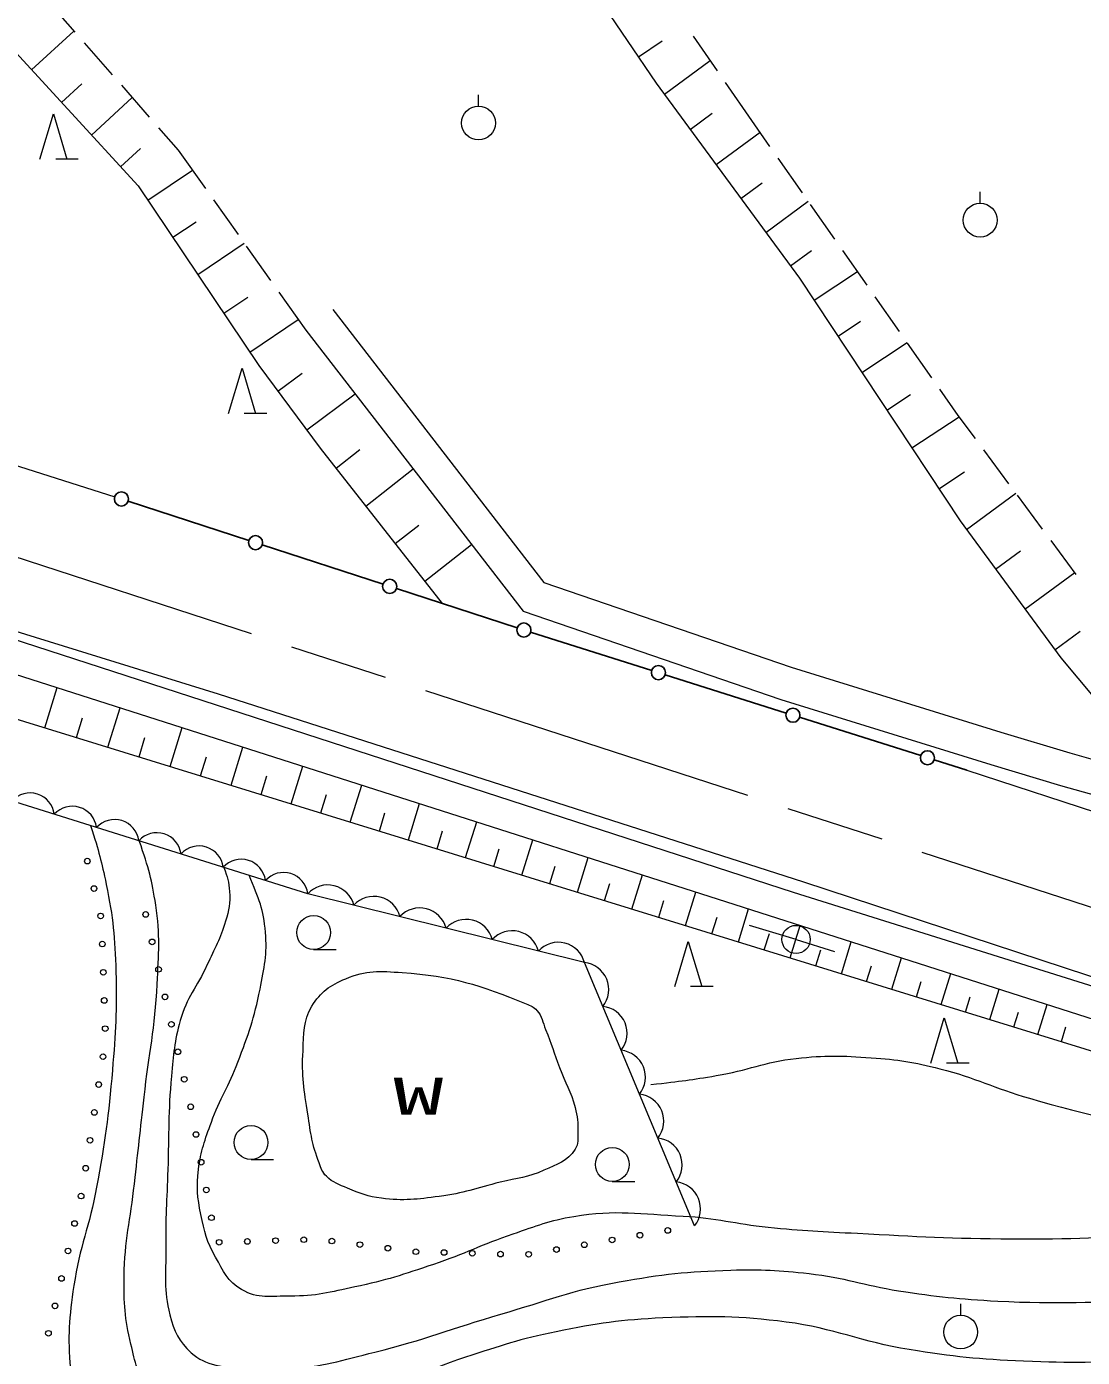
# Model space of a CAD drawing. Units: millimetres, scale not verified. Extents: x 40000 to 680000, y 20000 to 380000.
# Drawn here: x 311352 to 348764, y 267156 to 314316 of the extents above; entities that cross this region are included whole.
import ezdxf
from ezdxf.enums import TextEntityAlignment as Align

# ---------------------------------------------------------------- set-up
doc = ezdxf.new("R2010")
doc.units = ezdxf.units.MM
doc.header["$LTSCALE"] = 1000
doc.linetypes.add('CHAIN', pattern=[18.5, 12, -1.5, 3.5, -1.5])
for name, color, linetype, lineweight in [('M-BMK', 2, 'CHAIN', 13), ('M-STR-STRC', 7, 'Continuous', 25), ('M-WORK', 1, 'Continuous', 13)]:
    doc.layers.add(name, color=color, linetype=linetype, lineweight=lineweight)
doc.styles.add('ＭＳ ゴシック', font='')
doc.styles.get('ＭＳ ゴシック').set_extended_font_data('MS Gothic')

msp = doc.modelspace()

# ---------------------------------------------------------------- linework, layer by layer
at = {"layer": 'M-BMK'}
msp.add_line((272716, 307982), (369030, 276611), dxfattribs=at)
at = {"layer": 'M-STR-STRC'}
for p, q in [((314948, 297499), (319226, 296105)), ((319702, 295950), (323981, 294557)), ((324456, 294402), (328735, 293008)), ((329211, 292856), (333501, 291499)), ((333978, 291348), (338268, 289990)), ((338745, 289840), (343036, 288482)), ((343512, 288331), (344671, 287964))]:
    msp.add_line(p, q, dxfattribs=at)
for centre in [(314710, 297577), (319464, 296028), (324218, 294479), (328973, 292932), (333740, 291423), (338507, 289915), (343274, 288406)]:
    msp.add_circle(centre, 250, dxfattribs=at)
at = {"layer": 'M-WORK'}
for p, q in [((328524, 319920), (333661, 312314)), ((309870, 314585), (315306, 308671)), ((312367, 314913), (313064, 314117)), ((311528, 312781), (313027, 314159)), ((313394, 313740), (314382, 312612)), ((333034, 313243), (333870, 313808)), ((335832, 312745), (334979, 313979)), ((333953, 311917), (335579, 313111)), ((312590, 311626), (313312, 312290)), ((314712, 312236), (315700, 311108)), ((333661, 312314), (338738, 305405)), ((337046, 310990), (336117, 312334)), ((313652, 310471), (315096, 311798)), ((327364, 311499), (327364, 311899)), ((311822, 309620), (312302, 311220)), ((312302, 311220), (312782, 309620)), ((334868, 310671), (335647, 311243)), ((337694, 310064), (337046, 310990)), ((316030, 310732), (316727, 309935)), ((335783, 309426), (337340, 310570)), ((314684, 309348), (315385, 309993)), ((316727, 309935), (317687, 308581)), ((313182, 309620), (312382, 309620)), ((338841, 308426), (337981, 309655)), ((315644, 308168), (317226, 309231)), ((315306, 308671), (319577, 302309)), ((336666, 308225), (337417, 308777)), ((345142, 308059), (345142, 308459)), ((317976, 308173), (318843, 306949)), ((337549, 307024), (339050, 308127)), ((339988, 306787), (339128, 308016)), ((316529, 306849), (317354, 307403)), ((317415, 305530), (319064, 306637)), ((319132, 306541), (319999, 305317)), ((338421, 305837), (339163, 306382)), ((341135, 305149), (340274, 306378)), ((339256, 304624), (340791, 305640)), ((338738, 305405), (344433, 296803)), ((318337, 304156), (319196, 304732)), ((320288, 304909), (321248, 303554)), ((342282, 303510), (341421, 304739)), ((322197, 304288), (329682, 294617)), ((319260, 302782), (320978, 303935)), ((340104, 303342), (340905, 303872)), ((321248, 303554), (328953, 293598)), ((340952, 302061), (342554, 303121)), ((343429, 301872), (342568, 303101)), ((319577, 302309), (321758, 299382)), ((318504, 300610), (318984, 302210)), ((318984, 302210), (319464, 300610)), ((320258, 301395), (321114, 302033)), ((344363, 300536), (343715, 301462)), ((321279, 300025), (322992, 301301)), ((341838, 300723), (342674, 301276)), ((319864, 300610), (319064, 300610)), ((342724, 299385), (344396, 300492)), ((344971, 299717), (344363, 300536)), ((307031, 300014), (314472, 297654)), ((321758, 299382), (326073, 293875)), ((322317, 298669), (323157, 299327)), ((346162, 298111), (345269, 299316)), ((292394, 298618), (338520, 283644)), ((292394, 298618), (318142, 290675)), ((323370, 297325), (325050, 298641)), ((343682, 297937), (344587, 298536)), ((344655, 296500), (346405, 297784)), ((347354, 296504), (346460, 297709)), ((324413, 295993), (325245, 296645)), ((344433, 296803), (347997, 291945)), ((294693, 296570), (371237, 272071)), ((325457, 294662), (327121, 295966)), ((345691, 295089), (346573, 295736)), ((348545, 294898), (347652, 296103)), ((294112, 294996), (355418, 276060)), ((346726, 293677), (348491, 294971)), ((329682, 294617), (338445, 291613)), ((328953, 293598), (338073, 290472)), ((347784, 292235), (348685, 292896)), ((347997, 291945), (349948, 289615)), ((338445, 291613), (345869, 289310)), ((312000, 289471), (312438, 290890)), ((318142, 290675), (338883, 284005)), ((314234, 288781), (314666, 290177)), ((338073, 290472), (345520, 288162)), ((313117, 289126), (313333, 289824)), ((315334, 288441), (315546, 289128)), ((316433, 288101), (316858, 289476)), ((345869, 289310), (348325, 288578)), ((318597, 287433), (319014, 288785)), ((317515, 287767), (317724, 288443)), ((345520, 288162), (347989, 287426)), ((348325, 288578), (351149, 287774)), ((319661, 287104), (319867, 287770)), ((320725, 286776), (321136, 288106)), ((344671, 287964), (350782, 285974)), ((322820, 286129), (323225, 287438)), ((347989, 287426), (351176, 286519)), ((321773, 286452), (321975, 287107)), ((324881, 285492), (325279, 286780)), ((323851, 285810), (324050, 286454)), ((325895, 285179), (326091, 285813)), ((326909, 284866), (327301, 286133)), ((328905, 284249), (329290, 285496)), ((327907, 284557), (328100, 285181)), ((330869, 283643), (331248, 284870)), ((329887, 283946), (330076, 284560)), ((331835, 283344), (332021, 283948)), ((332801, 283046), (333174, 284253)), ((338883, 284005), (371003, 273438)), ((334702, 282459), (335069, 283647)), ((338520, 283644), (371003, 273438)), ((333752, 282752), (333935, 283346)), ((336573, 281881), (336934, 283050)), ((335638, 282170), (335818, 282754)), ((338616, 281967), (336963, 282464)), ((337493, 281596), (337671, 282172)), ((338414, 281312), (338769, 282463)), ((321523, 281612), (322323, 281612)), ((334319, 280295), (334799, 281895)), ((334799, 281895), (335279, 280295)), ((338616, 281967), (339982, 281545)), ((339319, 281032), (339494, 281598)), ((340225, 280753), (340575, 281885)), ((342007, 280202), (342352, 281316)), ((341116, 280477), (341288, 281034)), ((343761, 279660), (344100, 280756)), ((335679, 280295), (334879, 280295)), ((342884, 279931), (343054, 280479)), ((345487, 279127), (345820, 280206)), ((344624, 279394), (344791, 279933)), ((347185, 278603), (347513, 279664)), ((343391, 277588), (343871, 279188)), ((343871, 279188), (344351, 277588)), ((346336, 278865), (346500, 279396)), ((348020, 278345), (348182, 278867)), ((344751, 277588), (343951, 277588)), ((319304, 274174), (320104, 274174)), ((332107, 273394), (332907, 273394)), ((344452, 268654), (344452, 269054))]:
    msp.add_line(p, q, dxfattribs=at)
msp.add_lwpolyline([(335023, 271818), (331121, 281150), (321313, 283589), (309340, 287345), (294223, 294216)], dxfattribs=at)
for centre, radius in [((327364, 310899), 600), ((345142, 307459), 600), ((313503, 284743), 100), ((313739, 283772), 100), ((313975, 282800), 100), ((315572, 282853), 100), ((321523, 282212), 600), ((338616, 281967), 500), ((314034, 281804), 100), ((315799, 281880), 100), ((314068, 280804), 100), ((316027, 280906), 100), ((314103, 279805), 100), ((316255, 279932), 100), ((314137, 278806), 100), ((316483, 278959), 100), ((314059, 277813), 100), ((316711, 277985), 100), ((313906, 276825), 100), ((316938, 277011), 100), ((313752, 275837), 100), ((317166, 276037), 100), ((313598, 274849), 100), ((317353, 275055), 100), ((319304, 274774), 600), ((332107, 273994), 600), ((317536, 274072), 100), ((313445, 273860), 100), ((317719, 273089), 100), ((313282, 272874), 100), ((317902, 272106), 100), ((313051, 271901), 100), ((334071, 271655), 100), ((318175, 271235), 100), ((319175, 271265), 100), ((320174, 271295), 100), ((321174, 271326), 100), ((322169, 271279), 100), ((323161, 271153), 100), ((331114, 271148), 100), ((332099, 271317), 100), ((333085, 271486), 100), ((312820, 270928), 100), ((324153, 271026), 100), ((325146, 270901), 100), ((326145, 270873), 100), ((327145, 270845), 100), ((328144, 270817), 100), ((329142, 270810), 100), ((330128, 270979), 100), ((312588, 269955), 100), ((312357, 268982), 100), ((344452, 268054), 600), ((312126, 268010), 100)]:
    msp.add_circle(centre, radius, dxfattribs=at)
for centre, radius, start, end in [((311475, 286292), 865, 7.5508, 137.6216), ((312972, 285823), 865, 7.5508, 137.6216), ((314469, 285353), 865, 7.5508, 137.6216), ((315966, 284884), 865, 7.5508, 137.6216), ((317462, 284414), 865, 7.5508, 137.6216), ((318959, 283945), 865, 7.5508, 137.6216), ((320456, 283475), 865, 7.5508, 137.6216), ((322020, 282940), 959, 14.6411, 137.4317), ((323654, 282534), 959, 14.6411, 137.4317), ((325289, 282127), 959, 14.6411, 137.4317), ((326924, 281721), 959, 14.6411, 137.4317), ((328558, 281314), 959, 14.6411, 137.4317), ((330193, 280908), 959, 14.6411, 137.4317), ((331021, 280195), 960, 321.3386, 84.0428), ((331671, 278640), 960, 321.3386, 84.0428), ((332322, 277084), 960, 321.3386, 84.0428), ((332972, 275529), 960, 321.3386, 84.0428), ((333622, 273974), 960, 321.3386, 84.0428), ((334273, 272418), 960, 321.3386, 84.0428)]:
    msp.add_arc(centre, radius, start, end, dxfattribs=at)
for points, knots in [([(313621, 286002), (313924, 285044), (314001, 284742), (314172, 283918), (314420, 282726), (314483, 282037), (314514, 280821), (314548, 279458), (314506, 278692), (314392, 277334), (314255, 275705), (314125, 274795), (313831, 273188), (313580, 271813), (313234, 271083), (313026, 269701), (312854, 268560), (312801, 267899), (312904, 266750), (312973, 265983), (313032, 265514), (313416, 264848), (313716, 264327), (314037, 264114), (314563, 263823), (315109, 263521), (315504, 263563), (316123, 263482), (317617, 263287), (318474, 263203), (319976, 263311), (321409, 263414), (322214, 263534), (323610, 263872), (324883, 264181), (325545, 264532), (326780, 264970), (327860, 265352), (328429, 265677), (329536, 265969), (330618, 266255), (331246, 266381), (332365, 266433), (333786, 266499), (334578, 266274), (335998, 266189), (337503, 266099), (338346, 266060), (339851, 265994), (341661, 265914), (342674, 265825), (344485, 265823), (346353, 265821), (347402, 265849), (349265, 265994), (350882, 266120), (351767, 266411), (353386, 266506), (354755, 266586), (355530, 266658), (356898, 266555), (357733, 266491), (358269, 266611), (359019, 266238), (359660, 265918), (359935, 265579), (360409, 265043), (360910, 264477), (361165, 264119), (361482, 263433), (361851, 262635), (362035, 262157), (362165, 261287), (362342, 260109), (362281, 259430), (362263, 258239), (362237, 256541), (362131, 255593), (362043, 253898), (361941, 251926), (361829, 250824), (361775, 248850), (361719, 246803), (361732, 246120), (361775, 243607)], [0, 0, 0, 0, 1, 1, 1, 2, 2, 2, 3, 3, 3, 4, 4, 4, 5, 5, 5, 6, 6, 6, 7, 7, 7, 8, 8, 8, 9, 9, 9, 10, 10, 10, 11, 11, 11, 12, 12, 12, 13, 13, 13, 14, 14, 14, 15, 15, 15, 16, 16, 16, 17, 17, 17, 18, 18, 18, 19, 19, 19, 20, 20, 20, 21, 21, 21, 22, 22, 22, 23, 23, 23, 24, 24, 24, 25, 25, 25, 26, 26, 26, 27, 27, 27, 28, 28, 28, 28]), ([(362860, 243509), (362712, 244709), (362692, 245067), (362641, 246070), (362548, 247897), (362724, 248924), (362787, 250752), (362854, 252677), (362921, 253753), (362970, 255678), (363019, 257602), (363223, 258691), (363019, 260604), (362914, 261583), (362864, 262160), (362482, 263067), (362052, 264089), (361818, 264697), (361116, 265555), (360633, 266146), (360307, 266471), (359629, 266823), (359005, 267147), (358594, 267221), (357897, 267311), (356593, 267478), (355846, 267305), (354532, 267262), (353168, 267217), (352409, 267090), (351045, 267042), (349341, 266984), (348383, 266945), (346680, 267018), (345092, 267086), (344201, 267181), (342631, 267433), (340906, 267709), (339999, 268185), (338266, 268408), (336574, 268626), (335605, 268628), (333901, 268554), (332414, 268490), (331579, 268366), (330121, 268067), (328842, 267804), (328143, 267571), (326902, 267164), (325370, 266663), (324581, 266170), (323025, 265750), (321858, 265435), (321185, 265195), (319976, 265213), (318928, 265230), (318339, 265342), (317318, 265579), (316684, 265727), (316222, 265662), (315733, 266091), (315240, 266525), (315209, 266990), (315050, 267628), (314823, 268538), (314794, 269079), (314806, 270018), (314823, 271311), (315029, 272024), (315172, 273310), (315306, 274510), (315378, 275183), (315514, 276382), (315690, 277945), (315903, 278811), (315977, 280382), (316029, 281476), (316094, 282103), (315928, 283186), (315790, 284093), (315685, 284450), (315344, 285461)], [0, 0, 0, 0, 1, 1, 1, 2, 2, 2, 3, 3, 3, 4, 4, 4, 5, 5, 5, 6, 6, 6, 7, 7, 7, 8, 8, 8, 9, 9, 9, 10, 10, 10, 11, 11, 11, 12, 12, 12, 13, 13, 13, 14, 14, 14, 15, 15, 15, 16, 16, 16, 17, 17, 17, 18, 18, 18, 19, 19, 19, 20, 20, 20, 21, 21, 21, 22, 22, 22, 23, 23, 23, 24, 24, 24, 25, 25, 25, 26, 26, 26, 27, 27, 27, 27]), ([(318338, 284522), (318471, 284161), (318517, 284010), (318544, 283667), (318578, 283254), (318520, 283013), (318403, 282616), (318217, 281981), (318017, 281658), (317742, 281055), (317389, 280281), (317022, 279913), (316794, 279093), (316586, 278344), (316557, 277901), (316485, 277126), (316365, 275835), (316397, 275105), (316355, 273810), (316320, 272714), (316270, 272101), (316282, 271005), (316291, 270089), (316205, 269553), (316428, 268664), (316575, 268081), (316737, 267725), (317184, 267323), (317469, 267067), (317690, 266976), (318062, 266884), (319034, 266644), (319622, 266731), (320623, 266762), (321844, 266800), (322508, 267059), (323695, 267347), (325464, 267776), (326409, 268185), (328158, 268688), (329790, 269159), (330680, 269539), (332353, 269835), (333880, 270105), (334752, 270200), (336303, 270249), (337390, 270284), (338003, 270248), (339083, 270127), (340336, 269987), (341007, 269712), (342253, 269518), (343616, 269305), (344388, 269224), (345765, 269152), (347934, 269039), (349153, 269144), (351325, 269127), (353049, 269114), (354033, 269326), (355739, 269079), (356876, 268914), (357512, 268760), (358592, 268371), (359443, 268066), (359960, 267928), (360690, 267396), (361565, 266758), (361895, 266183), (362445, 265250), (362903, 264474), (363003, 263953), (363226, 263080), (363483, 262072), (363571, 261485), (363616, 260446), (363665, 259331), (363548, 258707), (363494, 257593), (363433, 256316), (363336, 255603), (363323, 254325), (363306, 252608), (363428, 251648), (363543, 249935), (363726, 247217), (363856, 246319), (364250, 242997)], [0, 0, 0, 0, 1, 1, 1, 2, 2, 2, 3, 3, 3, 4, 4, 4, 5, 5, 5, 6, 6, 6, 7, 7, 7, 8, 8, 8, 9, 9, 9, 10, 10, 10, 11, 11, 11, 12, 12, 12, 13, 13, 13, 14, 14, 14, 15, 15, 15, 16, 16, 16, 17, 17, 17, 18, 18, 18, 19, 19, 19, 20, 20, 20, 21, 21, 21, 22, 22, 22, 23, 23, 23, 24, 24, 24, 25, 25, 25, 26, 26, 26, 27, 27, 27, 28, 28, 28, 29, 29, 29, 29]), ([(365625, 242692), (365242, 244020), (365151, 244421), (364917, 245545), (364530, 247406), (364502, 248482), (364308, 250373), (364137, 252035), (364059, 252971), (364015, 254641), (363962, 256622), (364117, 257732), (364137, 259713), (364154, 261409), (364316, 262371), (364113, 264054), (363971, 265224), (363928, 265937), (363381, 266981), (362824, 268044), (362371, 268592), (361479, 269395), (360635, 270155), (360086, 270536), (359040, 270980), (357876, 271474), (357129, 271517), (355870, 271638), (354247, 271795), (353329, 271518), (351700, 271468), (349576, 271402), (348386, 271336), (346262, 271346), (344127, 271356), (342931, 271429), (340799, 271541), (339560, 271606), (338864, 271635), (337629, 271760), (336448, 271880), (335801, 272088), (334617, 272151), (333105, 272230), (332235, 272387), (330742, 272142), (329875, 271999), (329411, 271807), (328580, 271524), (327467, 271145), (326882, 270823), (325767, 270451), (324696, 270093), (324093, 269882), (322987, 269654), (322101, 269472), (321599, 269318), (320695, 269329), (320016, 269337), (319555, 269210), (318971, 269557), (318474, 269852), (318328, 270207), (318045, 270711), (317738, 271255), (317648, 271611), (317524, 272223), (317401, 272834), (317368, 273197), (317443, 273816), (317525, 274489), (317668, 274853), (317898, 275491), (318208, 276346), (318525, 276767), (318841, 277620), (319208, 278609), (319424, 279169), (319622, 280205), (319770, 280982), (319884, 281433), (319817, 282221), (319747, 283039), (319592, 283394), (319237, 284240)], [0, 0, 0, 0, 1, 1, 1, 2, 2, 2, 3, 3, 3, 4, 4, 4, 5, 5, 5, 6, 6, 6, 7, 7, 7, 8, 8, 8, 9, 9, 9, 10, 10, 10, 11, 11, 11, 12, 12, 12, 13, 13, 13, 14, 14, 14, 15, 15, 15, 16, 16, 16, 17, 17, 17, 18, 18, 18, 19, 19, 19, 20, 20, 20, 21, 21, 21, 22, 22, 22, 23, 23, 23, 24, 24, 24, 25, 25, 25, 26, 26, 26, 27, 27, 27, 28, 28, 28, 28]), ([(329437, 279453), (329321, 279584), (329215, 279615), (329054, 279682), (327418, 280361), (326425, 280672), (324657, 280795), (323874, 280849), (323382, 280879), (322658, 280575), (322102, 280342), (321773, 280116), (321463, 279600), (321137, 279059), (321184, 278645), (321146, 278015), (321092, 277137), (321184, 276640), (321316, 275771), (321421, 275088), (321468, 274693), (321715, 274048), (321790, 273851), (321827, 273726), (321975, 273576), (322211, 273338), (322414, 273285), (322723, 273154), (323174, 272962), (323440, 272859), (323926, 272796), (324720, 272693), (325181, 272757), (325974, 272861), (326834, 272974), (327296, 273152), (328137, 273365), (328743, 273518), (329113, 273526), (329681, 273788), (330155, 274005), (330506, 274096), (330787, 274535), (330915, 274736), (330878, 274899), (330884, 275137), (330893, 275482), (330869, 275680), (330787, 276015), (330645, 276591), (330444, 276874), (330234, 277429), (330036, 277952), (329953, 278255), (329743, 278772), (329633, 279042), (329631, 279235), (329437, 279453)], [0, 0, 0, 0, 1, 1, 1, 2, 2, 2, 3, 3, 3, 4, 4, 4, 5, 5, 5, 6, 6, 6, 7, 7, 7, 8, 8, 8, 9, 9, 9, 10, 10, 10, 11, 11, 11, 12, 12, 12, 13, 13, 13, 14, 14, 14, 15, 15, 15, 16, 16, 16, 17, 17, 17, 18, 18, 18, 19, 19, 19, 19]), ([(333475, 276825), (334581, 276949), (334891, 276989), (335792, 277142), (336906, 277330), (337498, 277622), (338621, 277751), (339652, 277870), (340243, 277848), (341279, 277776), (342241, 277709), (342782, 277623), (343717, 277386), (344981, 277064), (345635, 276700), (346888, 276337), (349060, 275707), (350312, 275485), (352496, 274898), (353568, 274610), (354174, 274464), (355228, 274118), (356354, 273747), (356969, 273491), (358057, 273020), (359277, 272493), (359962, 272187), (361105, 271508), (361647, 271186), (361839, 271075), (362471, 270647)], [0, 0, 0, 0, 1, 1, 1, 2, 2, 2, 3, 3, 3, 4, 4, 4, 5, 5, 5, 6, 6, 6, 7, 7, 7, 8, 8, 8, 9, 9, 9, 10, 10, 10, 10])]:
    msp.add_open_spline(points, degree=3, knots=knots, dxfattribs=at)

# ---------------------------------------------------------------- texts
at = {"layer": 'M-WORK', "style": 'ＭＳ ゴシック', "width": 2}
msp.add_text('W', height=1320, dxfattribs=at).set_placement((325236, 276412), align=Align.MIDDLE_CENTER)

doc.saveas('drawing.dxf')
